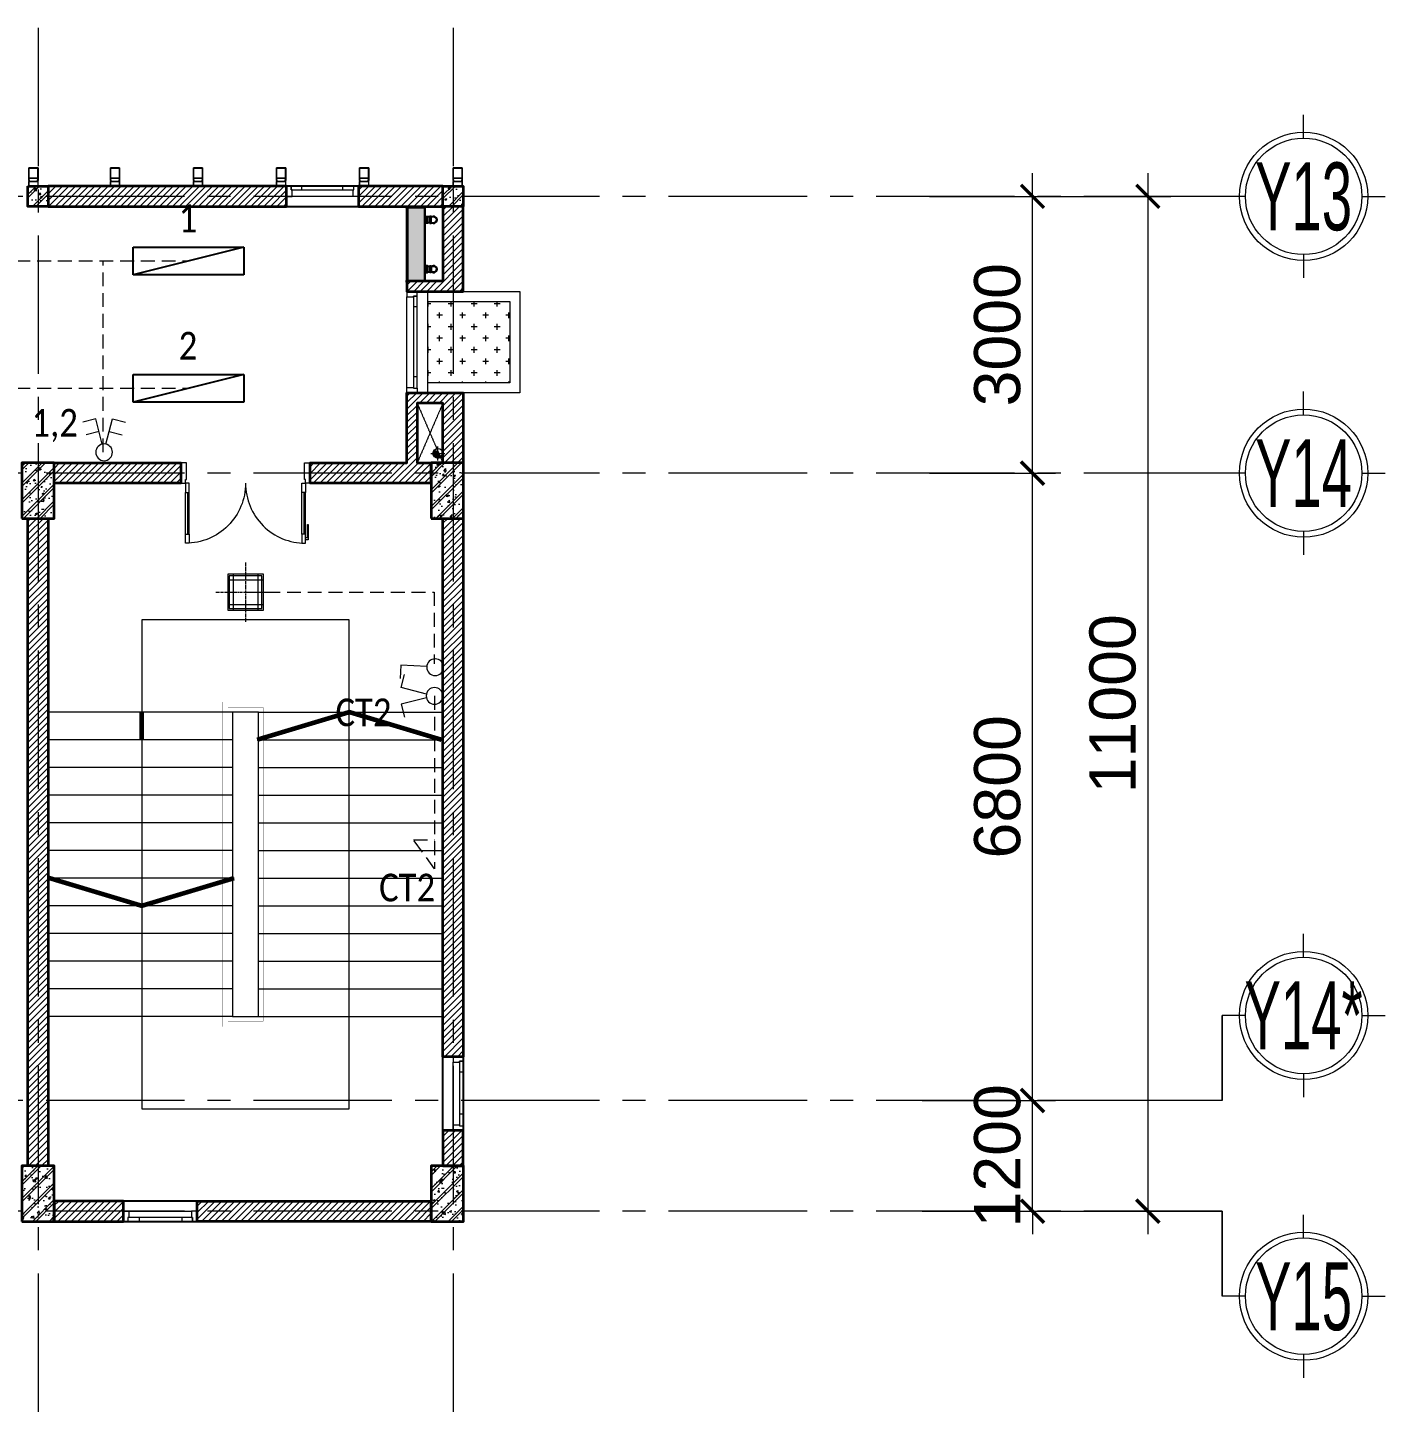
# Model space of a CAD drawing. Header units: millimetres. Extents: x 18326 to 214271, y -298828 to -198730.
# Drawn here: x 192987 to 207701, y -272856 to -257754 of the extents above; entities that cross this region are included whole.
import ezdxf
from ezdxf.enums import TextEntityAlignment as Align

# ---------------------------------------------------------------- set-up
doc = ezdxf.new("R2010")
doc.units = ezdxf.units.MM
doc.header["$LTSCALE"] = 20
doc.header["$MEASUREMENT"] = 0
for name, pattern in [('CENTER', [2, 1.25, -0.25, 0.25, -0.25]), ('CENTER2', [1.125, 0.75, -0.125, 0.125, -0.125]), ('DASHED2', [0.375, 0.25, -0.125]), ('HIDDEN', [0.375, 0.25, -0.125]), ('xref LC GK$0$CENTER2', [1.125, 0.75, -0.125, 0.125, -0.125]), ('xref_mb.A5$0$HIDDEN', [0.375, 0.25, -0.125])]:
    doc.linetypes.add(name, pattern=pattern)
doc.layers.get('0').update_dxf_attribs({"lineweight": 0})
doc.layers.get('Defpoints').update_dxf_attribs({"color": 1, "lineweight": 25})
for name, color, linetype in [('!Cetech-TBD', 2, 'Continuous'), ('CDC-E-Note', 3, 'Continuous'), ('xref_mb.A5$0$KV-Net thay 3', 251, 'Continuous')]:
    doc.layers.add(name, color=color, linetype=linetype)
for name, color, linetype, lineweight in [('0.MAU XANH- DAY DIEN', 3, 'HIDDEN', 20), ('dien thiet bi', 2, 'Continuous', 9), ('IBST-E-Chieu sang', 2, 'Continuous', 9), ('KV-Cay xanh', 78, 'Continuous', 5), ('KV-Dim', 14, 'Continuous', 9), ('KV-Ky hieu', 30, 'Continuous', 0), ('KV-Net thay 1', 9, 'Continuous', 20), ('KV-Net thay 2', 8, 'Continuous', 13), ('KV-Net truc', 251, 'CENTER2', 9), ('KV-Text', 7, 'Continuous', 25), ('net thay 1', 251, 'Continuous', 20), ('xref LC GK$0$KV-Net truc', 251, 'xref LC GK$0$CENTER2', 9), ('xref_mb.A5$0$KV-Cat be tong', 6, 'Continuous', 35), ('xref_mb.A5$0$KV-Cat tuong', 4, 'Continuous', 35), ('xref_mb.A5$0$KV-Cat vat lieu', 11, 'Continuous', 20), ('xref_mb.A5$0$KV-Cay xanh', 78, 'Continuous', 5), ('xref_mb.A5$0$KV-Cua', 34, 'Continuous', 13), ('xref_mb.A5$0$KV-Ghi chu', 26, 'Continuous', 9), ('xref_mb.A5$0$KV-Hatch', 179, 'Continuous', 5), ('xref_mb.A5$0$KV-Net khuat', 165, 'xref_mb.A5$0$HIDDEN', 9), ('xref_mb.A5$0$KV-Net thay 1', 9, 'Continuous', 20), ('xref_mb.A5$0$KV-Net thay 2', 8, 'Continuous', 13), ('xref_mb.A5$0$KV-Noi that', 35, 'Continuous', 9)]:
    doc.layers.add(name, color=color, linetype=linetype, lineweight=lineweight)
doc.styles.add('CHUTO', font='VnAvantH.TTF', dxfattribs={"width": 0.7})
doc.styles.add('KD-Style', font='arial.ttf')
doc.styles.add('uv-abc', font='calibril.ttf', dxfattribs={"width": 0.85})
doc.dimstyles.new('D-Layout', dxfattribs={"dimscale": 0, "dimtxt": 2, "dimasz": 1, "dimexe": 1, "dimexo": 0, "dimgap": 0.5, "dimtad": 1, "dimdec": 0, "dimzin": 0, "dimdsep": 46, "dimtxsty": 'KD-Style', "dimblk": 'ARCHTICK', "dimcen": 0.09, "dimdle": 1, "dimclrd": 256, "dimclre": 256, "dimclrt": 2, "dimadec": 0, "dimazin": 0, "dimtfac": 1, "dimtdec": 0, "dimtix": 1, "dimtmove": 2, "dimatfit": 3, "dimldrblk": 'MUITEN', "dimfxl": 1, "dimtolj": 1, "dimtzin": 0, "dimarcsym": 0})
pattern_1 = [(50, (0, 0), (215.17805, -18.82564), [22.5, -247.5]), (355, (0, 0), (-41.6254, 225.65764), [18, -198]), (100.4514, (17.93, -1.57), (173.55281, 206.83186), [19.12206, -210.34263]), (46.1842, (0, 60), (320.17231, -49.6557), [33.75, -371.25]), (96.6356, (26.68, 55.86), (280.3988, 292.23536), [28.6831, -315.5139]), (351.1842, (0, 60), (280.3986, 292.23558), [27, -297]), (21, (30, 45), (179.07212, -120.78567), [22.5, -247.5]), (326, (30, 45), (72.9946, 217.54501), [18, -198]), (71.4514, (44.92, 34.93), (252.06679, 96.75915), [19.12206, -210.34263]), (37.5, (0, 0), (3.647957, 99.868156), [0, -195.6, 0, -201, 0, -198.75]), (7.5, (0, 0), (78.92086, 118.323514), [0, -114.6, 0, -191.1, 0, -75.75]), (327.5, (-66.9, 0), (160.14673, -6.766462), [0, -75, 0, -234, 0, -310.5]), (317.5, (-96.9, 0), (174.95585, 30.031495), [0, -97.5, 0, -155.4, 0, -220.5]), (45, (0, 0), (-90.156115, 90.156115), []), (45, (0, 36.75), (-90.156115, 90.156115), [])]

# ---------------------------------------------------------------- blocks, each defined once
blk = doc.blocks.new('A$C570203f6')
at = {"layer": 'KV-Net truc', "color": 8, "ltscale": 400, "flags": 128}
blk.add_lwpolyline([(159108, 21986), (159108, 21064), (157174, 21064)], dxfattribs=at)
at = {"layer": 'KV-Net truc', "color": 8, "ltscale": 400}
blk.add_lwpolyline([(157174, 19864), (159108, 19864), (159108, 18942)], dxfattribs=at)
blk = doc.blocks.new('A$C06776D30')
at = {"layer": 'KV-Ky hieu', "color": 8}
for p, q in [((504.3, 864.5), (504.3, 1008.6)), ((144.1, 504.3), (0, 504.3)), ((864.5, 504.3), (1008.6, 504.3)), ((504.3, 144.1), (504.3, 0))]:
    blk.add_line(p, q, dxfattribs=at)
for radius in [396.2, 360.2]:
    blk.add_circle((504.3, 504.3), radius, dxfattribs=at)
at = {"layer": 'KV-Text', "color": 8, "style": 'CHUTO', "width": 0.6}
blk.add_attdef('GIRD', text='', height=420, dxfattribs=at).set_placement((504.3, 504.3), align=Align.MIDDLE_CENTER)
blk = doc.blocks.new('TT')
at = {"layer": 'KV-Net truc', "color": 8, "ltscale": 400, "flags": 128}
blk.add_lwpolyline([(683.668, -110.347), (683.668, -114.034), (675.933, -114.034)], dxfattribs=at)
at = {"layer": 'KV-Net truc', "color": 8}
for points in [[(683.672, -114.034), (683.672, -110.347)], [(683.672, -118.834), (683.672, -122.521)]]:
    blk.add_lwpolyline(points, dxfattribs=at)
at = {"layer": 'KV-Net truc', "color": 8, "ltscale": 400}
blk.add_lwpolyline([(675.933, -118.834), (683.668, -118.834), (683.668, -122.521)], dxfattribs=at)
at = {"layer": 'KV-Net thay 1', "color": 8}
ref = blk.add_blockref('A$C06776D30', (683.672, -78.37), dxfattribs=dict(at, xscale=0.007011206080914858, yscale=0.007011206080914858, zscale=0.007011206080914858))
ref.add_attrib('GIRD', 'Y13', dxfattribs={"layer": 'KV-Text', "height": 2.9447, "style": 'CHUTO', "width": 0.6}).set_placement((687.208, -74.834), align=Align.MIDDLE_CENTER)
ref = blk.add_blockref('A$C06776D30', (683.672, -90.37), dxfattribs=dict(at, xscale=0.007011206080914858, yscale=0.007011206080914858, zscale=0.007011206080914858))
ref.add_attrib('GIRD', 'Y14', dxfattribs={"layer": 'KV-Text', "height": 2.9447, "style": 'CHUTO', "width": 0.6}).set_placement((687.208, -86.834), align=Align.MIDDLE_CENTER)
ref = blk.add_blockref('A$C06776D30', (683.672, -113.883), dxfattribs=dict(at, xscale=0.007011206080914858, yscale=0.007011206080914858, zscale=0.007011206080914858))
ref.add_attrib('GIRD', 'Y14*', dxfattribs={"layer": 'KV-Text', "height": 2.9447, "style": 'CHUTO', "width": 0.6}).set_placement((687.208, -110.347), align=Align.MIDDLE_CENTER)
ref = blk.add_blockref('A$C06776D30', (683.672, -126.057), dxfattribs=dict(at, xscale=0.007011206080914858, yscale=0.007011206080914858, zscale=0.007011206080914858))
ref.add_attrib('GIRD', 'Y15', dxfattribs={"layer": 'KV-Text', "height": 2.9447, "style": 'CHUTO', "width": 0.6}).set_placement((687.208, -122.521), align=Align.MIDDLE_CENTER)
blk = doc.blocks.new('_ARCHTICK')
at = {"color": 8, "const_width": 0.15}
blk.add_lwpolyline([(-0.5, -0.5), (0.5, 0.5)], dxfattribs=at)
blk = doc.blocks.new('*D73')
at = {"layer": 'Defpoints', "color": 8, "transparency": 16777216}
for p in [(1515.035, 138.359), (1519.816, 138.359), (1515.035, 133.559)]:
    blk.add_point(p, dxfattribs=at)
at = {"layer": 'KV-Dim', "color": 8, "lineweight": -2, "transparency": 16777216}
for p, q in [((1519.816, 138.359), (1519.816, 139.359)), ((1515.035, 138.359), (1520.816, 138.359)), ((1519.816, 133.559), (1519.816, 138.359)), ((1515.035, 133.559), (1520.816, 133.559)), ((1519.816, 133.559), (1519.816, 132.559))]:
    blk.add_line(p, q, dxfattribs=at)
for p, rotation in [((1519.816, 138.359), 270), ((1519.816, 133.559), 90)]:
    blk.add_blockref('_ARCHTICK', p, dxfattribs=dict(at, rotation=rotation))
at = {"layer": 'KV-Dim', "color": 8, "transparency": 16777216, "insert": (1518.295, 135.959), "char_height": 2, "attachment_point": 5, "rotation": 90, "style": 'KD-Style'}
blk.add_mtext('\\A1;1200', dxfattribs=at)
blk = doc.blocks.new('MUITEN')
at = {"color": 8, "const_width": 0.4}
blk.add_lwpolyline([(-1, 1.732), (0, 0), (-1, -1.732)], dxfattribs=at)
blk = doc.blocks.new('*D74')
at = {"layer": 'Defpoints', "color": 8, "transparency": 16777216}
for p in [(1515.341, 165.559), (1519.816, 165.559), (1515.035, 138.359)]:
    blk.add_point(p, dxfattribs=at)
at = {"layer": 'KV-Dim', "color": 8, "lineweight": -2, "transparency": 16777216}
for p, q in [((1519.816, 137.359), (1519.816, 166.559)), ((1515.341, 165.559), (1520.816, 165.559)), ((1515.035, 138.359), (1520.816, 138.359))]:
    blk.add_line(p, q, dxfattribs=at)
for p, rotation in [((1519.816, 165.559), 90), ((1519.816, 138.359), 270)]:
    blk.add_blockref('_ARCHTICK', p, dxfattribs=dict(at, rotation=rotation))
at = {"layer": 'KV-Dim', "color": 8, "transparency": 16777216, "insert": (1518.295, 151.959), "char_height": 2, "attachment_point": 5, "rotation": 90, "style": 'KD-Style'}
blk.add_mtext('\\A1;6800', dxfattribs=at)
blk = doc.blocks.new('*D75')
at = {"layer": 'Defpoints', "color": 8, "transparency": 16777216}
for p in [(1515.341, 177.559), (1519.816, 177.559), (1515.341, 165.559)]:
    blk.add_point(p, dxfattribs=at)
at = {"layer": 'KV-Dim', "color": 8, "lineweight": -2, "transparency": 16777216}
for p, q in [((1519.816, 164.559), (1519.816, 178.559)), ((1515.341, 177.559), (1520.816, 177.559)), ((1515.341, 165.559), (1520.816, 165.559))]:
    blk.add_line(p, q, dxfattribs=at)
for p, rotation in [((1519.816, 177.559), 90), ((1519.816, 165.559), 270)]:
    blk.add_blockref('_ARCHTICK', p, dxfattribs=dict(at, rotation=rotation))
at = {"layer": 'KV-Dim', "color": 8, "transparency": 16777216, "insert": (1518.294, 171.559), "char_height": 2, "attachment_point": 5, "rotation": 90, "style": 'KD-Style'}
blk.add_mtext('\\A1;3000', dxfattribs=at)
blk = doc.blocks.new('*D76')
at = {"layer": 'Defpoints', "color": 8, "transparency": 16777216}
for p in [(1515.341, 177.559), (1515.341, 133.559), (1524.816, 133.559)]:
    blk.add_point(p, dxfattribs=at)
at = {"layer": 'KV-Dim', "color": 8, "lineweight": -2, "transparency": 16777216}
for p, q in [((1524.816, 178.559), (1524.816, 132.559)), ((1515.341, 177.559), (1525.816, 177.559)), ((1515.341, 133.559), (1525.816, 133.559))]:
    blk.add_line(p, q, dxfattribs=at)
for p, rotation in [((1524.816, 177.559), 90), ((1524.816, 133.559), 270)]:
    blk.add_blockref('_ARCHTICK', p, dxfattribs=dict(at, rotation=rotation))
at = {"layer": 'KV-Dim', "color": 8, "transparency": 16777216, "insert": (1523.295, 155.559), "char_height": 2, "attachment_point": 5, "rotation": 90, "style": 'KD-Style'}
blk.add_mtext('\\A1;11000', dxfattribs=at)
blk = doc.blocks.new('den p tho')
at = {"layer": 'dien thiet bi'}
blk.add_lwpolyline([(-150, -47), (150, -47), (150, 253), (-150, 253)], close=True, dxfattribs=at)
at = {"layer": 'net thay 1', "linetype": 'CENTER', "ltscale": 0.99}
for p, q in [((0, 353), (0, -147)), ((-250, 103), (250, 103))]:
    blk.add_line(p, q, dxfattribs=at)
at = {"layer": 'net thay 1'}
for p, q in [((-103, 253), (-103, -47)), ((103, 253), (103, -47)), ((-150, 206), (150, 206)), ((-150, 0), (150, 0))]:
    blk.add_line(p, q, dxfattribs=at)
blk.add_lwpolyline([(-137, -34), (137, -34), (137, 240), (-137, 240)], close=True, dxfattribs=at)
blk = doc.blocks.new('l57')
at = {"layer": '!Cetech-TBD'}
for p, q in [((-600, 150), (600, 150)), ((600, 150), (-600, -150)), ((-600, -150), (-600, 150)), ((600, 150), (600, -150)), ((600, -150), (-600, -150))]:
    blk.add_line(p, q, dxfattribs=at)
blk = doc.blocks.new('Cong tac 2 - 2 chieu')
for p, q in [((-16, 73), (-75, 299)), ((16, 73), (75, 299))]:
    blk.add_line(p, q)
for points in [[(-75, 299), (-191, 268)], [(75, 299), (191, 268)], [(-45, 186), (-161, 155)], [(45, 186), (161, 155)]]:
    blk.add_lwpolyline(points)
blk.add_circle((0, 0), 74.9)
blk = doc.blocks.new('*U594')
at = {"rotation": 304.5355579088518}
blk.add_blockref('Cong tac 2 - 2 chieu', (0, 0), dxfattribs=at)
blk = doc.blocks.new('Cong tac 1 - 2 chieu')
for p, q in [((-16, 73), (-75, 299)), ((16, 73), (75, 299))]:
    blk.add_line(p, q)
for points in [[(-75, 299), (-191, 268)], [(75, 299), (191, 268)]]:
    blk.add_lwpolyline(points)
blk.add_circle((0, 0), 74.9)
blk = doc.blocks.new('*U600')
at = {"rotation": 214.5355579088528}
blk.add_blockref('Cong tac 1 - 2 chieu', (0, 0), dxfattribs=at)
blk = doc.blocks.new('Cong tac 1 - 1 chieu')
blk.add_line((50, 56), (214, 221))
blk.add_lwpolyline([(214, 221), (299, 137)])
blk.add_circle((0, 0), 74.9)
blk = doc.blocks.new('*U601')
at = {"rotation": 262.2212840683759}
blk.add_blockref('Cong tac 1 - 1 chieu', (0, 0), dxfattribs=at)
blk = doc.blocks.new('xref LC GK$0$LC')
at = {"layer": 'xref LC GK$0$KV-Net truc', "color": 8, "ltscale": 100}
for points in [[(162750, -48924), (162750, -85479)], [(167250, -48924), (167250, -85479)], [(175587, -50750), (-10253, -50750)], [(175587, -53750), (-10253, -53750)], [(175587, -60550), (38033, -60550)], [(175587, -61750), (-10253, -61750)]]:
    blk.add_lwpolyline(points, dxfattribs=at)
blk = doc.blocks.new('xref_mb.A5$0$TB loại 1')
at = {"layer": 'xref_mb.A5$0$KV-Ghi chu', "color": 8}
blk.add_lwpolyline([(3250, 1000), (3250, 6300), (1000, 6300), (1000, 1000)], close=True, dxfattribs=at)
at = {"layer": 'xref_mb.A5$0$KV-Ghi chu', "color": 8, "const_width": 50}
for points in [[(1000, 5000), (1000, 5300)], [(4250, 5000), (3250, 5300), (2250, 5000)], [(-15, 3505), (1000, 3200), (2000, 3500)]]:
    blk.add_lwpolyline(points, dxfattribs=at)
at = {"layer": 'xref_mb.A5$0$KV-Net thay 1', "color": 8, "const_width": 2}
for points in [[(2375, 1890), (2375, 5410), (1875, 5410), (1875, 1890)], [(2315, 1950), (2315, 5350), (1935, 5350), (1935, 1950)]]:
    blk.add_lwpolyline(points, close=True, dxfattribs=at)
at = {"layer": 'xref_mb.A5$0$KV-Net thay 2', "color": 8}
for points in [[(2000, 5300), (-15, 5300)], [(2265, 5300), (4265, 5300)], [(1985, 5000), (-15, 5000)], [(2250, 5000), (4265, 5000)], [(1985, 4700), (-15, 4700)], [(2265, 4700), (4265, 4700)], [(1985, 4400), (-15, 4400)], [(2265, 4400), (4265, 4400)], [(1985, 4100), (-15, 4100)], [(2265, 4100), (4265, 4100)], [(1985, 3800), (-15, 3800)], [(2265, 3800), (4265, 3800)], [(2000, 3500), (-15, 3500)], [(2265, 3500), (4265, 3500)], [(1985, 3200), (-15, 3200)], [(2265, 3200), (4265, 3200)], [(1985, 2900), (-15, 2900)], [(2265, 2900), (4265, 2900)], [(1985, 2600), (-15, 2600)], [(2265, 2600), (4265, 2600)], [(1985, 2300), (-15, 2300)], [(2265, 2300), (4265, 2300)], [(1985, 2000), (-15, 2000)], [(2265, 2000), (4265, 2000)]]:
    blk.add_lwpolyline(points, dxfattribs=at)
blk.add_lwpolyline([(2265, 2000), (2265, 5300), (1985, 5300), (1985, 2000)], close=True, dxfattribs=at)
blk = doc.blocks.new('xref_mb.A5$0$Mat cat lam be tong')
at = {"layer": 'xref_mb.A5$0$KV-Cat vat lieu', "color": 8, "lineweight": 0, "ltscale": 1000}
for p, q in [((-50, 61), (-50, 200)), ((-49, 193), (-49, 88)), ((43, 199), (-43, 199)), ((49, 88), (49, 193)), ((50, 200), (50, 61)), ((-49, 61), (-50, 61)), ((-49, 88), (49, 88)), ((-49, 81), (-49, 69)), ((-49, 69), (-46, 69)), ((-48, 67), (-49, 61)), ((-47, 68), (-48, 68)), ((-46, 55), (-47, 67)), ((-46, 69), (-44, 54)), ((-45, 82), (-45, 82)), ((-44, 83), (-44, 83)), ((43, 87), (-43, 87)), ((44, 83), (44, 83)), ((46, 67), (49, 68)), ((47, 56), (46, 67)), ((50, 61), (48, 61)), ((48, 61), (48, 56)), ((49, 68), (49, 81))]:
    blk.add_line(p, q, dxfattribs=at)
at = {"layer": 'xref_mb.A5$0$KV-Cat vat lieu', "color": 8, "lineweight": 25, "ltscale": 1000}
blk.add_line((-50, 200), (50, 200), dxfattribs=at)
at = {"layer": 'xref_mb.A5$0$KV-Cat vat lieu', "color": 8, "lineweight": 0, "ltscale": 1000}
blk.add_lwpolyline([(-50, 0), (50, 0), (50, 61), (49, 61), (48, 55, -0.937697), (47, 55), (46, 67, -0.302776), (46, 68, 1.868517), (44, 68), (46, 53, -0.434812), (45, 52), (-46, 52, -0.809784), (-47, 55), (-46, 55), (-47, 66, 0.936602), (-48, 66), (-48, 61), (-50, 61)], format="xyb", close=True, dxfattribs=at)
blk.add_lwpolyline([(49, 1), (-49, 1), (-49, 51), (49, 51)], close=True, dxfattribs=at)
for centre, major_axis, start_param, end_param in [((-48, 193), (0.351, 0.351), 0.186052, 2.356194), ((-46, 196), (1.33, 1.33), -0.760257, 3.90185), ((-46, 196), (2.38, 2.38), 3.327645, 3.90185), ((-46, 194), (0.526, -0.526), 5.472646, 8.614239), ((-44, 196), (0.526, -0.526), 3.952132, 7.093724), ((-43, 198), (0.351, 0.351), 0.785399, 2.955541), ((-46, 196), (2.38, 2.38), -0.760258, -0.186052), ((43, 198), (0.351, 0.351), -1.384744, 0.785398), ((46, 196), (2.38, 2.38), 1.756849, 2.331054), ((44, 196), (0.526, -0.526), 3.90185, 7.043443), ((46, 196), (1.33, 1.33), 3.952132, 8.614239), ((46, 194), (0.526, -0.526), 2.381335, 5.522928), ((46, 196), (2.38, 2.38), 3.952132, 4.526337), ((48, 193), (0.351, -0.351), 0.785398, 2.95554), ((-48, 81), (0.351, -0.351), 1.756848, 3.926991), ((-46, 84), (1.33, 1.33), -0.760257, 3.90185), ((-46, 84), (2.38, -2.38), 4.898441, 5.472646), ((-48, 67), (0.351, 0.351), 0.785397, 2.297438), ((-47, 67), (0.351, -0.351), 0.855212, 2.356196), ((-45, 54), (0.701, 0.701), 1.250002, 5.5676), ((-46, 81), (0.526, -0.526), 1.047198, 2.331054), ((-46, 81), (0.526, -0.526), 5.472646, 7.330383), ((-46, 69), (0.21, -0.21), 0.855213, 2.356196), ((-46, 55), (0.21, -0.21), 5.962391, 7.138396), ((-44, 84), (0.526, 0.526), 3.665192, 5.522928), ((-44, 84), (0.526, 0.526), 2.381336, 3.665192), ((-43, 86), (0.351, 0.351), 0.785399, 2.955541), ((-46, 84), (2.38, 2.38), -0.760258, -0.186052), ((43, 86), (0.351, -0.351), 0.186052, 2.356194), ((46, 84), (2.38, 2.38), 1.756849, 2.331054), ((44, 84), (0.526, -0.526), 3.90185, 5.759586), ((46, 84), (1.33, -1.33), 5.522928, 10.185035), ((44, 84), (0.526, -0.526), 5.759586, 7.043442), ((46, 81), (0.526, -0.526), 3.665191, 5.522928), ((46, 81), (0.526, -0.526), 2.381335, 3.665191), ((46, 84), (2.38, 2.38), 3.952132, 4.526337), ((47, 56), (0.526, 0.526), 2.426008, 5.436701), ((48, 81), (0.351, -0.351), 0.785398, 2.95554)]:
    blk.add_ellipse(centre, major_axis=major_axis, ratio=1, start_param=start_param, end_param=end_param, dxfattribs=at)
blk = doc.blocks.new('*U426')
at = {"color": 8}
for p, q in [((70, 100), (70, 550)), ((90, 550), (90, 100)), ((1310, 550), (1310, 100)), ((1330, 100), (1330, 550))]:
    blk.add_line(p, q, dxfattribs=at)
for points in [[(22, 445), (22, 614), (50, 614), (50, 586), (27, 586), (27, 445)], [(0, 0), (50, 0), (50, -40), (60, -40), (60, -220), (0, -220)], [(1400, 0), (1350, 0), (1350, -40), (1340, -40), (1340, -220), (1400, -220)]]:
    blk.add_lwpolyline(points, close=True, dxfattribs=at)
for points in [[(50, 550), (90, 550), (90, 650), (50, 650), (50, 550)], [(1350, 550), (1310, 550), (1310, 650), (1350, 650), (1350, 550)], [(50, 553), (50, 100)], [(1350, 553), (1350, 100)], [(50, 100), (90, 100), (90, 0), (50, 0), (50, 100)], [(1350, 100), (1310, 100), (1310, 0), (1350, 0), (1350, 100)]]:
    blk.add_lwpolyline(points, dxfattribs=at)
at = {"color": 8, "ltscale": 0.2}
for points in [[(700, 0, 0.414214), (50, 650, 0.414214)], [(700, 0, -0.414214), (1350, 650, -0.414214)]]:
    blk.add_lwpolyline(points, format="xyb", dxfattribs=at)
blk = doc.blocks.new('xref_mb.A5$0$cot 350x600')
at = {"layer": 'xref_mb.A5$0$KV-Hatch'}
h = blk.add_hatch(dxfattribs=at)
h.set_pattern_fill('CHAU-01', color=8, scale=30, pattern_type=2)
h.set_pattern_definition(pattern_1)
h.paths.add_polyline_path([(187770, 89199), (187420, 89199), (187420, 88599), (187770, 88599)])
at = {"layer": 'xref_mb.A5$0$KV-Cat be tong', "color": 8}
blk.add_lwpolyline([(187420, 88599), (187770, 88599), (187770, 89199), (187420, 89199)], close=True, dxfattribs=at)
blk = doc.blocks.new('xref_mb.A5$0$cot22x22')
at = {"layer": 'xref_mb.A5$0$KV-Hatch'}
h = blk.add_hatch(dxfattribs=at)
h.set_pattern_fill('CHAU-01', color=8, scale=30, pattern_type=2)
h.set_pattern_definition(pattern_1)
h.paths.add_polyline_path([(-301545, 85409), (-301545, 85629), (-301765, 85629), (-301765, 85409)])
at = {"layer": 'xref_mb.A5$0$KV-Cat be tong', "color": 8}
blk.add_lwpolyline([(-301765, 85629), (-301545, 85629), (-301545, 85409), (-301765, 85409)], close=True, dxfattribs=at)
blk = doc.blocks.new('xref_mb.A5$0$DVCT3')
at = {"layer": 'xref_mb.A5$0$KV-Cat be tong', "color": 8}
for name, p in [('xref_mb.A5$0$cot22x22', (970311, -125447)), ('xref_mb.A5$0$cot22x22', (974811, -125447)), ('xref_mb.A5$0$cot 350x600', (481062, -132018)), ('xref_mb.A5$0$cot 350x600', (485497, -132018)), ('xref_mb.A5$0$cot 350x600', (481062, -139638)), ('xref_mb.A5$0$cot 350x600', (485497, -139638))]:
    blk.add_blockref(name, p, dxfattribs=at)
blk = doc.blocks.new('*U407')
at = {"layer": 'xref_mb.A5$0$KV-Hatch'}
h = blk.add_hatch(dxfattribs=at)
h.set_pattern_fill('ANSI31', color=8, scale=400)
h.paths.add_polyline_path([(-95, 7020), (125, 7020), (125, 0), (-95, 0)])
at = {"layer": 'xref_mb.A5$0$KV-Cat tuong', "color": 8}
blk.add_lwpolyline([(-95, 7020), (125, 7020), (125, 0), (-95, 0)], close=True, dxfattribs=at)
blk = doc.blocks.new('*U404')
at = {"color": 8}
for p, q in [((-220, -275), (-220, -1035)), ((-180, -1035), (-180, -275)), ((-110, -160), (-110, -1140)), ((-220, -1200), (-110, -1200))]:
    blk.add_line(p, q, dxfattribs=at)
for points in [[(-220, -100), (-110, -100), (-110, -160), (-110, -160), (-110, -160), (-180, -160), (-180, -150), (-220, -150)], [(-180, -150), (-220, -150), (-220, -275), (-180, -275)], [(-180, -1035), (-220, -1035), (-220, -1150), (-180, -1150)], [(-220, -1200), (-110, -1200), (-110, -1140), (-110, -1140), (-110, -1140), (-180, -1140), (-180, -1150), (-220, -1150)]]:
    blk.add_lwpolyline(points, close=True, dxfattribs=at)
blk = doc.blocks.new('*U428')
at = {"layer": 'xref_mb.A5$0$KV-Cay xanh'}
h = blk.add_hatch(dxfattribs=at)
h.set_pattern_fill('CROSS', color=8, scale=500)
h.set_pattern_definition([(0, (-60525, -140825), (125, 125), [62.5, -187.5]), (90, (-60493.75, -140856.25), (-125, 125), [62.5, -187.5])])
h.paths.add_polyline_path([(-990, 0), (-110, 0), (-110, -890), (-990, -890)])
at = {"color": 8}
for points in [[(-1100, 0), (0, 0), (0, -1000), (-1100, -1000)], [(-990, 0), (-110, 0), (-110, -890), (-990, -890)]]:
    blk.add_lwpolyline(points, close=True, dxfattribs=at)
blk = doc.blocks.new('xref_mb.A5$0$HCC')
at = {"layer": 'xref_mb.A5$0$KV-Hatch'}
h = blk.add_hatch(color=8, dxfattribs=at)
h.dxf.hatch_style = 1
h.paths.add_polyline_path([(401, -199), (401, -15), (-397, -15), (-397, -199)])
at = {"layer": 'xref_mb.A5$0$KV-Net thay 3', "color": 8}
for p, q in [((-397, -5, 0), (-397, -198, 0)), ((-397, -15, 0), (401, -15, 0)), ((395, -15), (396, -15)), ((-303, -268, 0), (-303, -252, 0)), ((-303, -252, 0), (-231, -252, 0)), ((-235, -268, 0), (-303, -268, 0)), ((-300, -295, 0), (-300, -268, 0)), ((-298, -200), (-298, -211, 0)), ((-298, -252, 0), (-298, -227, 0)), ((-236, -200, 0), (-236, -211, 0)), ((-236, -227, 0), (-236, -252, 0)), ((-231, -268, 0), (-235, -268, 0)), ((-235, -268, 0), (-235, -295, 0)), ((-231, -252, 0), (-231, -268, 0)), ((304, -252, 0), (232, -252, 0)), ((232, -252, 0), (232, -268, 0)), ((232, -268, 0), (235, -268, 0)), ((235, -268, 0), (304, -268, 0)), ((235, -268, 0), (235, -295, 0)), ((237, -200, 0), (237, -211, 0)), ((237, -227, 0), (237, -252, 0)), ((299, -200), (299, -211, 0)), ((299, -252, 0), (299, -227, 0)), ((300, -295, 0), (300, -268, 0)), ((304, -268, 0), (304, -252, 0))]:
    blk.add_line(p, q, dxfattribs=at)
at = {"layer": 'xref_mb.A5$0$KV-Net thay 3', "color": 8, "elevation": 0}
for points in [[(-389, -15), (-390, -15), (-390, 0), (-407, 0), (-407, -5), (-408, -5), (-408, 0), (-389, 0)], [(393, -15), (393, -15), (393, 0), (411, 0), (411, -5), (412, -5), (412, 0), (393, 0)], [(-303, -211), (-303, -227), (-231, -227), (-231, -211)], [(304, -211), (304, -227), (232, -227), (232, -211)]]:
    blk.add_lwpolyline(points, close=True, dxfattribs=at)
for points in [[(387, -15), (387, 0), (-383, 0), (-383, -15)], [(396, -15), (396, -5), (401, -5), (401, -199), (-397, -199), (-397, -5), (-392, -5), (-392, -15), (-391, -15), (-391, -5), (-398, -5), (-398, -200), (402, -200), (402, -5), (395, -5), (395, -15)]]:
    blk.add_lwpolyline(points, dxfattribs=at)
at = {"layer": 'xref_mb.A5$0$KV-Net thay 3', "color": 8}
for centre, radius, start, end in [((-267, -295, 0), 35.7, 155.38, 24.62), ((-267, -295, 0), 32.5, 180, 0), ((268, -295, 0), 35.7, 155.38, 24.62), ((268, -295, 0), 32.5, 180, 0)]:
    blk.add_arc(centre, radius, start, end, dxfattribs=at)
blk = doc.blocks.new('xref_mb.A5$0$od')
at = {"ltscale": 10}
h = blk.add_hatch(dxfattribs=at)
h.set_pattern_fill('ANSI31', color=8, scale=0.5, style=0)
h.set_pattern_definition([(45, (-2211.68692, 549.289586), (-0.0441941738, 0.0441941738), [])])
h.paths.add_polyline_path([(-0.62, 0, -0.414214), (0, 0.62), (0, 0)])
h.paths.add_polyline_path([(0, -0.62, -0.414214), (-0.62, 0), (0, 0, 1)])
h.paths.add_polyline_path([(0, 0), (0, 0.62, -1)])
at = {"color": 8, "ltscale": 0.02}
for p, q in [((-0.88, 0), (0.88, 0)), ((0, 0.88), (0, -0.88))]:
    blk.add_line(p, q, dxfattribs=at)
at = {"color": 8, "ltscale": 10}
blk.add_circle((0, 0), 0.625, dxfattribs=at)
for centre, start, end in [((0, -0.31), 90, 270), ((0, 0.31), 270, 90)]:
    blk.add_arc(centre, 0.312, start, end, dxfattribs=at)
blk = doc.blocks.new('xref_mb.A5$0$TNM')
at = {"layer": 'xref_mb.A5$0$KV-Noi that', "color": 8, "lineweight": 40, "ltscale": 0.25, "xscale": 86.40000000209575, "yscale": 86.40000000209575, "zscale": 86.40000000209575, "rotation": 90}
blk.add_blockref('xref_mb.A5$0$od', (154571, 19803), dxfattribs=at)
blk = doc.blocks.new('*U403')
at = {"color": 8}
for p, q in [((-220, -575), (-220, -1035)), ((-180, -1035), (-180, -575)), ((-110, -460), (-110, -1140)), ((-220, -1200), (-110, -1200))]:
    blk.add_line(p, q, dxfattribs=at)
for points in [[(-220, -400), (-110, -400), (-110, -460), (-110, -460), (-110, -460), (-180, -460), (-180, -450), (-220, -450)], [(-180, -450), (-220, -450), (-220, -575), (-180, -575)], [(-180, -1035), (-220, -1035), (-220, -1150), (-180, -1150)], [(-220, -1200), (-110, -1200), (-110, -1140), (-110, -1140), (-110, -1140), (-180, -1140), (-180, -1150), (-220, -1150)]]:
    blk.add_lwpolyline(points, close=True, dxfattribs=at)
blk = doc.blocks.new('*U406')
at = {"color": 8}
for p, q in [((-220, -595), (-220, -1035)), ((-180, -1035), (-180, -595)), ((-110, -480), (-110, -1140)), ((-220, -1200), (-110, -1200))]:
    blk.add_line(p, q, dxfattribs=at)
for points in [[(-220, -420), (-110, -420), (-110, -480), (-110, -480), (-110, -480), (-180, -480), (-180, -470), (-220, -470)], [(-180, -470), (-220, -470), (-220, -595), (-180, -595)], [(-180, -1035), (-220, -1035), (-220, -1150), (-180, -1150)], [(-220, -1200), (-110, -1200), (-110, -1140), (-110, -1140), (-110, -1140), (-180, -1140), (-180, -1150), (-220, -1150)]]:
    blk.add_lwpolyline(points, close=True, dxfattribs=at)
blk = doc.blocks.new('dim mb')
at = {"layer": 'KV-Dim', "color": 8}
for base, p1, p2, picture, middle in [((693.9287, -193.8), (689.453, -205.8), (689.453, -193.8), '*D75', (692.4068, -199.8)), ((698.9287, -237.8), (689.453, -193.8), (689.453, -237.8), '*D76', (697.4075, -215.8)), ((693.9287, -205.8), (689.1478, -233), (689.453, -205.8), '*D74', (692.4075, -219.4)), ((693.9287, -233), (689.1478, -237.8), (689.1478, -233), '*D73', (692.4075, -235.4))]:
    dim = blk.add_linear_dim(base=base, p1=p1, p2=p2, angle=90, dimstyle='D-Layout', override={"dimscale": 1, "dimlfac": 250}, dxfattribs=at)
    dim.commit()
    dim.dimension.update_dxf_attribs({"geometry": picture, "text_midpoint": middle, "insert": (-825.8876, -371.3589)})
blk = doc.blocks.new('t3')
at = {"layer": 'KV-Dim', "color": 8}
blk.add_blockref('dim mb', (-49.6, 284.2), dxfattribs=at)
at = {"layer": 'KV-Net thay 2', "color": 8}
blk.add_blockref('TT', (-31.125, 165.234), dxfattribs=at)

msp = doc.modelspace()

# ---------------------------------------------------------------- hatches: boundary and pattern name
at = {"layer": 'xref_mb.A5$0$KV-Hatch'}
h = msp.add_hatch(dxfattribs=at)
h.set_pattern_fill('ANSI31', color=8, scale=400)
h.paths.add_polyline_path([(141407, -259690), (144987, -259690), (144987, -259580), (141627, -259580), (141627, -259180), (144987, -259180), (144987, -259470), (145207, -259470), (145207, -259070), (141407, -259070)])
h.paths.add_polyline_path([(153207, -259690), (154007, -259690), (154007, -259470), (153217, -258870), (152987, -258870), (152987, -259470), (153207, -259470), (153207, -259001), (153825, -259470), (153207, -259470)])
h.paths.add_polyline_path([(160987, -258870), (161207, -258870), (161207, -259470), (160987, -259470)])
h.paths.add_polyline_path([(169207, -259690), (170007, -259690), (170007, -259470), (169217, -258870), (168987, -258870), (168987, -259470), (169207, -259470), (169207, -259001), (169825, -259470), (169207, -259470)])
h.paths.add_polyline_path([(171937, -258870), (172157, -258870), (172157, -259690), (171937, -259690)])
h.paths.add_polyline_path([(187687, -259690), (185207, -259690), (185207, -259580), (187467, -259580), (187467, -259180), (185207, -259180), (185207, -259470), (184987, -259470), (184987, -259070), (187687, -259070)])
h.paths.add_polyline_path([(193207, -259690), (195792, -259690), (195792, -259470), (193207, -259470)])
h.paths.add_polyline_path([(197487, -259690), (197487, -259470), (196572, -259470), (196572, -259690)])
h.paths.add_polyline_path([(197707, -259690), (197487, -259690), (197487, -260500), (197097, -260500), (197097, -260610), (197707, -260610)])
h.paths.add_polyline_path([(197357, -262470), (197357, -262690), (196047, -262690), (196047, -262470), (197097, -262470), (197097, -261710), (197707, -261710), (197707, -262470), (197487, -262470), (197487, -261820), (197207, -261820), (197207, -262470)])
h.paths.add_polyline_path([(193272, -262470), (194647, -262470), (194647, -262690), (193272, -262690)])
h.paths.add_polyline_path([(197487, -263070), (197707, -263070), (197707, -268905), (197487, -268905)])
h.paths.add_polyline_path([(194022, -270470), (193272, -270470), (193272, -270690), (194022, -270690)])
h.paths.add_polyline_path([(194822, -270470), (197357, -270470), (197357, -270690), (194822, -270690)])
h.paths.add_polyline_path([(197707, -269705), (197487, -269705), (197487, -270090), (197707, -270090)])
h.paths.add_polyline_path([(186222, -270690), (186002, -270690), (186002, -270980), (184192, -270980), (184192, -270690), (183972, -270690), (183972, -271090), (186222, -271090)])
h.paths.add_polyline_path([(146222, -270690), (146002, -270690), (146002, -270980), (143682, -270980), (143682, -270690), (143462, -270690), (143462, -271090), (146222, -271090)])

# ---------------------------------------------------------------- linework, layer by layer
at = {"layer": '0.MAU XANH- DAY DIEN', "linetype": 'DASHED2', "ltscale": 30}
for points in [[(133913, -260280), (194727, -260280)], [(193803, -262354), (193803, -260280)], [(133913, -261660), (194727, -261660)], [(195347, -263870), (197393, -263870), (197393, -264646)], [(197396, -264995), (197396, -266869), (197168, -266554), (197396, -266554)]]:
    msp.add_lwpolyline(points, dxfattribs=at)
at = {"layer": 'xref_mb.A5$0$KV-Cat tuong', "color": 8}
for points in [[(193207, -259690), (195792, -259690), (195792, -259470), (193207, -259470)], [(197357, -262470), (197357, -262690), (196047, -262690), (196047, -262470), (197097, -262470), (197097, -261710), (197707, -261710), (197707, -262470), (197487, -262470), (197487, -261820), (197207, -261820), (197207, -262470)], [(193272, -262470), (194647, -262470), (194647, -262690), (193272, -262690)], [(197487, -263070), (197707, -263070), (197707, -268905), (197487, -268905)], [(197707, -269705), (197487, -269705), (197487, -270090), (197707, -270090)], [(194022, -270470), (193272, -270470), (193272, -270690), (194022, -270690)], [(194822, -270470), (197357, -270470), (197357, -270690), (194822, -270690)]]:
    msp.add_lwpolyline(points, close=True, dxfattribs=at)
for points in [[(197487, -259690), (197487, -259470), (196572, -259470), (196572, -259690), (197487, -259690)], [(197707, -259690), (197487, -259690), (197487, -260500), (197097, -260500), (197097, -260610), (197707, -260610), (197707, -259690)]]:
    msp.add_lwpolyline(points, dxfattribs=at)
at = {"layer": 'xref_mb.A5$0$KV-Net khuat', "color": 8}
msp.add_lwpolyline([(197487, -261820), (197207, -262470), (197207, -261820), (197487, -262470)], close=True, dxfattribs=at)
at = {"layer": 'xref_mb.A5$0$KV-Net thay 1', "color": 8}
msp.add_line((197322, -261710, 0), (197322, -260610, 0), dxfattribs=at)
at = {"layer": 'xref_mb.A5$0$KV-Net thay 3', "color": 8}
for points in [[(195792, -259690), (196572, -259690), (196572, -259470), (195792, -259470)], [(197707, -269705), (197487, -269705), (197487, -268905), (197707, -268905)], [(194822, -270470), (194022, -270470), (194022, -270690), (194822, -270690)]]:
    msp.add_lwpolyline(points, close=True, dxfattribs=at)

# ---------------------------------------------------------------- block references
at = {"color": 8}
msp.add_blockref('xref_mb.A5$0$TNM', (42862, -282169), dxfattribs=at)
at = {"xscale": 0.9999811998533592, "yscale": 0.9999811998533592, "zscale": 0.9999811998533592}
for p in [(194727, -260280), (194727, -261660)]:
    msp.add_blockref('l57', p, dxfattribs=at)
at = {"layer": 'Defpoints', "color": 8}
for p in [(193047, -259470), (193932, -259470), (194832, -259470), (195732, -259470), (196632, -259470), (197647, -259470)]:
    msp.add_blockref('xref_mb.A5$0$Mat cat lam be tong', p, dxfattribs=at)
at = {"layer": 'dien thiet bi', "linetype": 'Continuous', "xscale": 1.290502792596817, "yscale": 1.290502792596817, "zscale": 1.290502792596817}
msp.add_blockref('den p tho', (195347, -264003), dxfattribs=at)
at = {"layer": 'IBST-E-Chieu sang', "xscale": -1.212631576989025, "yscale": 1.212631576989025, "zscale": 1.212631576989025, "rotation": 304.5355579088518}
for name, p in [('*U594', (193813, -262354)), ('*U601', (197403, -264684)), ('*U600', (197396, -264995))]:
    msp.add_blockref(name, p, dxfattribs=at)
at = {"layer": 'KV-Cay xanh', "color": 8, "xscale": 250, "yscale": 250, "zscale": 250}
msp.add_blockref('t3', (42797, -282180), dxfattribs=at)
at = {"layer": 'KV-Net thay 2', "color": 8}
msp.add_blockref('A$C570203f6', (46825, -290444), dxfattribs=at)
at = {"layer": 'xref LC GK$0$KV-Net truc', "color": 8}
msp.add_blockref('xref LC GK$0$LC', (30347, -208830), dxfattribs=at)
at = {"layer": 'xref_mb.A5$0$KV-Cat be tong', "color": 8}
msp.add_blockref('xref_mb.A5$0$DVCT3', (-475559, -219651), dxfattribs=at)
at = {"layer": 'xref_mb.A5$0$KV-Cat tuong', "color": 8, "rotation": 90}
msp.add_blockref('xref_mb.A5$0$HCC', (197092, -260102), dxfattribs=at)
at = {"layer": 'xref_mb.A5$0$KV-Cat tuong', "color": 8}
msp.add_blockref('xref_mb.A5$0$TB loại 1', (193222, -270470), dxfattribs=at)
at = {"layer": 'xref_mb.A5$0$KV-Cua', "color": 8}
for name, p, rotation in [('*U406', (196992, -259690), 270), ('*U404', (196987, -261810, 0), 180), ('*U426', (196047, -262690), 180), ('*U403', (197487, -270105), 180), ('*U403', (193622, -270470), 90)]:
    msp.add_blockref(name, p, dxfattribs=dict(at, rotation=rotation))
at = {"layer": 'xref_mb.A5$0$KV-Net thay 2', "color": 8, "rotation": 90}
msp.add_blockref('*U428', (197322, -260610, 0), dxfattribs=at)
at = {"layer": 'xref_mb.A5$0$KV-Net thay 2', "color": 8}
msp.add_blockref('*U407', (193082, -270090), dxfattribs=at)

# ---------------------------------------------------------------- texts
at = {"layer": 'CDC-E-Note', "style": 'uv-abc', "width": 0.85}
for s, p in [('1', (194622, -259819)), ('2', (194622, -261199)), ('1,2', (193027, -262034)), ('CT2', (196322, -265173)), ('CT2', (196795, -267072))]:
    msp.add_text(s, height=300, dxfattribs=at).set_placement(p, align=Align.MIDDLE_LEFT)

doc.saveas('drawing.dxf')
